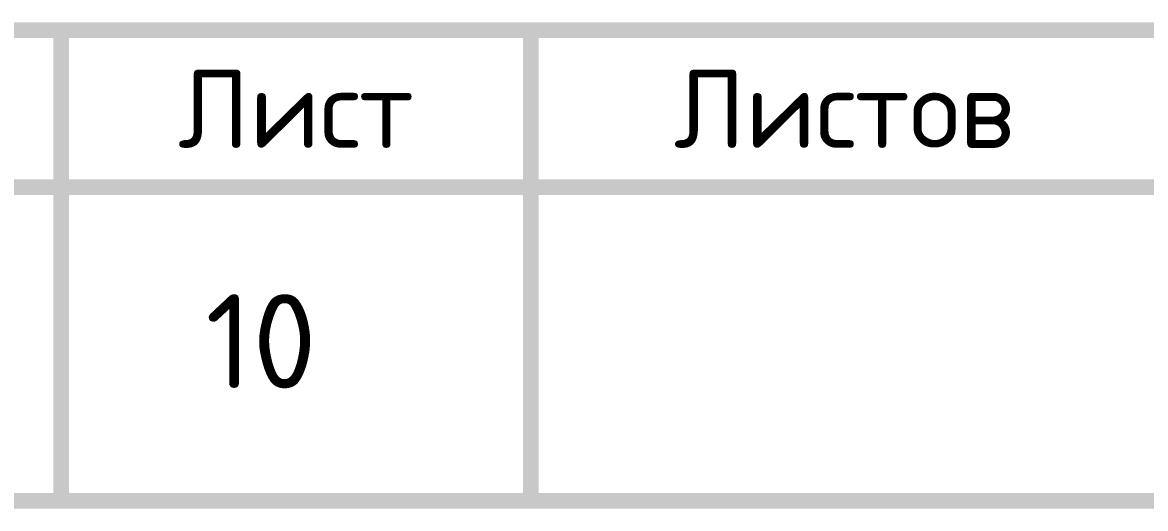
# Model space of a CAD drawing. Header units: metres. Extents: x -18 to 14983, y 1157 to 3877.
# Drawn here: x 12561.42 to 12597.27, y 2850.74 to 2866.24 of the extents above; entities that cross this region are included whole.
import ezdxf
from ezdxf.enums import TextEntityAlignment as Align

# ---------------------------------------------------------------- set-up
doc = ezdxf.new("R2010")
doc.units = ezdxf.units.M
doc.styles.add('-ISOCPEUR-', font='isocpeur.ttf')

msp = doc.modelspace()

# ---------------------------------------------------------------- linework, layer by layer
at = {"const_width": 0.5}
for points in [[(12412.6464, 2865.9949), (12597.6464, 2865.9949)], [(12562.6464, 2865.9949), (12562.6464, 2850.9949)], [(12577.6464, 2865.9949), (12577.6464, 2850.9949)], [(12547.6464, 2860.9949), (12597.6464, 2860.9949)], [(12477.6464, 2850.9949), (12597.6464, 2850.9949)]]:
    msp.add_lwpolyline(points, dxfattribs=at)

# ---------------------------------------------------------------- texts
at = {"style": '-ISOCPEUR-'}
for s, p in [('Лист', (12570.1464, 2863.4949)), ('Листов', (12587.6464, 2863.4949))]:
    msp.add_text(s, height=2.5, dxfattribs=at).set_placement(p, align=Align.MIDDLE_CENTER)
at = {"style": '-ISOCPEUR-', "flags": 8}
msp.add_attdef('10', text='*', height=3, dxfattribs=at).set_placement((12569.0342, 2856.0795), align=Align.MIDDLE_CENTER)

doc.saveas('drawing.dxf')
